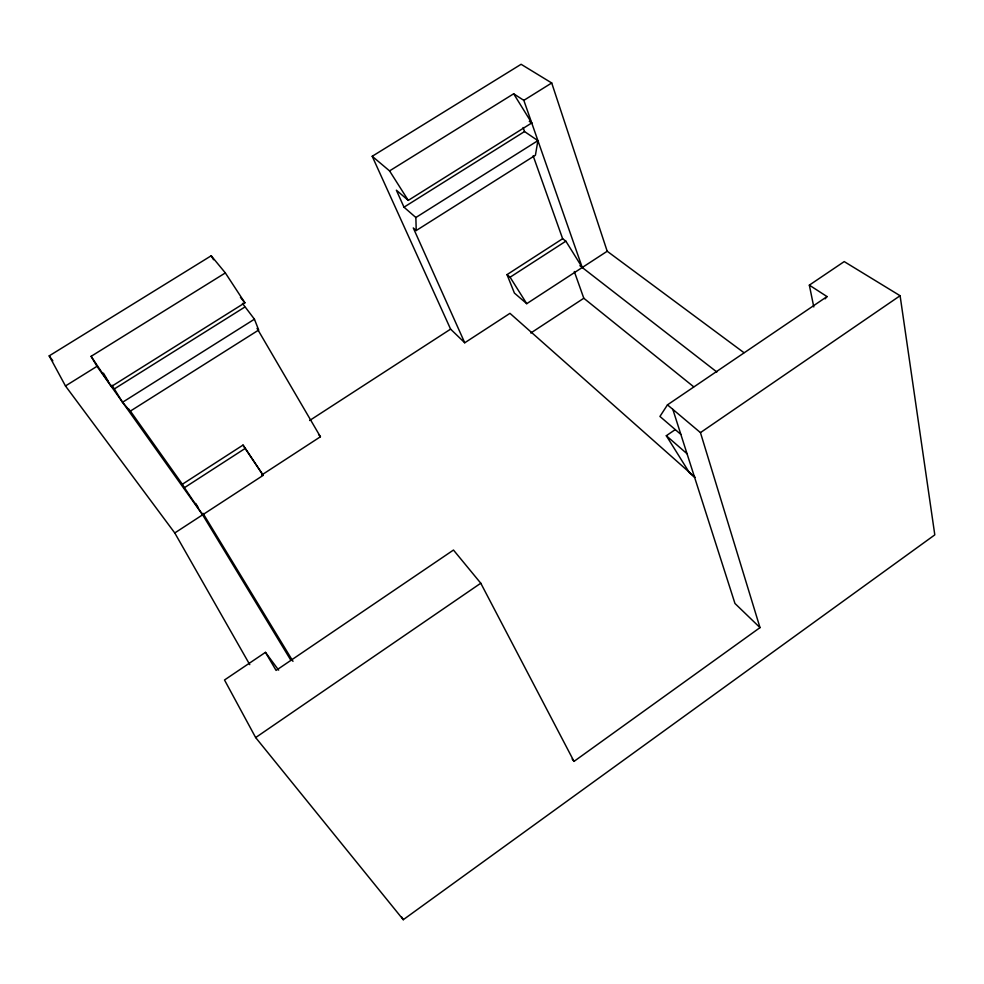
<?xml version="1.0" encoding="UTF-8"?>
<svg xmlns="http://www.w3.org/2000/svg" width="984" height="984" viewBox="0 0 984 984"><rect width="100%" height="100%" fill="white"/><g stroke="black" fill="none" stroke-linecap="round" stroke-linejoin="round"><path stroke-width="1.48" d="M523.082 127.502L524.521 131.548L537.904 140.638L535.419 155.226L416.22 230.527L413.28 227.931L464.743 342.776L509.958 313.342L695.11 477.4M278.656 670.141L265.459 652.355L224.512 679.993L255.655 737.569L403.268 919.708L934.8 534.865L900.102 295.729L844.211 261.596L809.34 285.139L827.027 296.578L667.472 404.854L659.932 416.441L680.842 434.387M825.133 298.841L827.027 296.578M572.135 758.984L574.016 761.382L760.005 627.62L700.448 432.616L667.472 404.854M255.655 737.569L480.782 583.217L453.476 550.044L276.086 670.411L265.459 652.355M700.448 432.616L900.102 295.729M694.569 477.252L689.366 472.64L666.316 435.715L675.135 429.688M530.794 333.01L583.807 298.25L693.708 386.798M261.695 475.014L320.415 436.761L257.045 328.349M225.348 272.925L91.106 356.331L111.352 386.515L244.893 302.801L225.348 272.925L211.216 255.766L49.2 355.876L65.473 385.962L174.771 532.959L263.195 475.346L243.023 445.076L182.36 484.239L129.9 410.402M607.202 251.252L551.716 82.976L521.102 64.292L372.21 156.284L389.566 170.896L513.66 93.787L523.832 100.356L582.257 267.513L565.861 241.178L562.639 238.718L507.018 274.622L514.411 293.072L526.735 303.675L607.202 251.252L743.916 352.641M309.64 420.5L450.598 329.136L464.743 342.776M291.03 660.522L202.618 514.804L184.438 487.683L245.299 448.347M507.018 274.622L510.081 277.217L565.861 241.178M111.991 385.174L122.557 402.272L130.122 411.251L258.694 330.034L254.438 319.197L242.458 303.392M122.557 402.272L254.438 319.197M416.22 230.527L415.863 217.513L537.904 140.638M415.863 217.513L403.993 207.181L396.368 190.183L408.262 200.379L531.729 122.975L513.66 93.787M114.55 388.791L244.659 307.156M403.993 207.181L524.521 131.548M65.473 385.962L96.985 366.331L202.618 514.804M523.832 100.356L551.716 82.976M529.294 121.352L531.729 122.975M579.896 265.68L716.844 372.001M666.316 435.715L687.053 453.772M760.005 627.62L734.962 603.475L672.835 409.356M240.453 297.377L244.893 302.801M318.57 434.387L320.415 436.761M49.2 355.876L52.841 360.808M263.195 475.346L243.023 445.076M389.566 170.896L408.262 200.379M510.081 277.217L526.735 303.675M202.962 513.254L292.986 661.334M195.705 503.402L198.005 507.203M182.36 484.239L184.438 487.683M128.793 409.012L130.122 411.251M103.431 373.133L108.474 381.644M91.106 356.331L96.985 366.331M211.216 255.766L213.553 259.739M401.743 917.051L403.268 919.708M174.771 532.959L249.764 664.655M480.782 583.217L574.016 761.382M372.21 156.284L450.598 329.136M533.144 155.792L562.639 238.718M574.312 271.522L583.807 298.25M809.34 285.139L813.793 306.934"/></g></svg>
